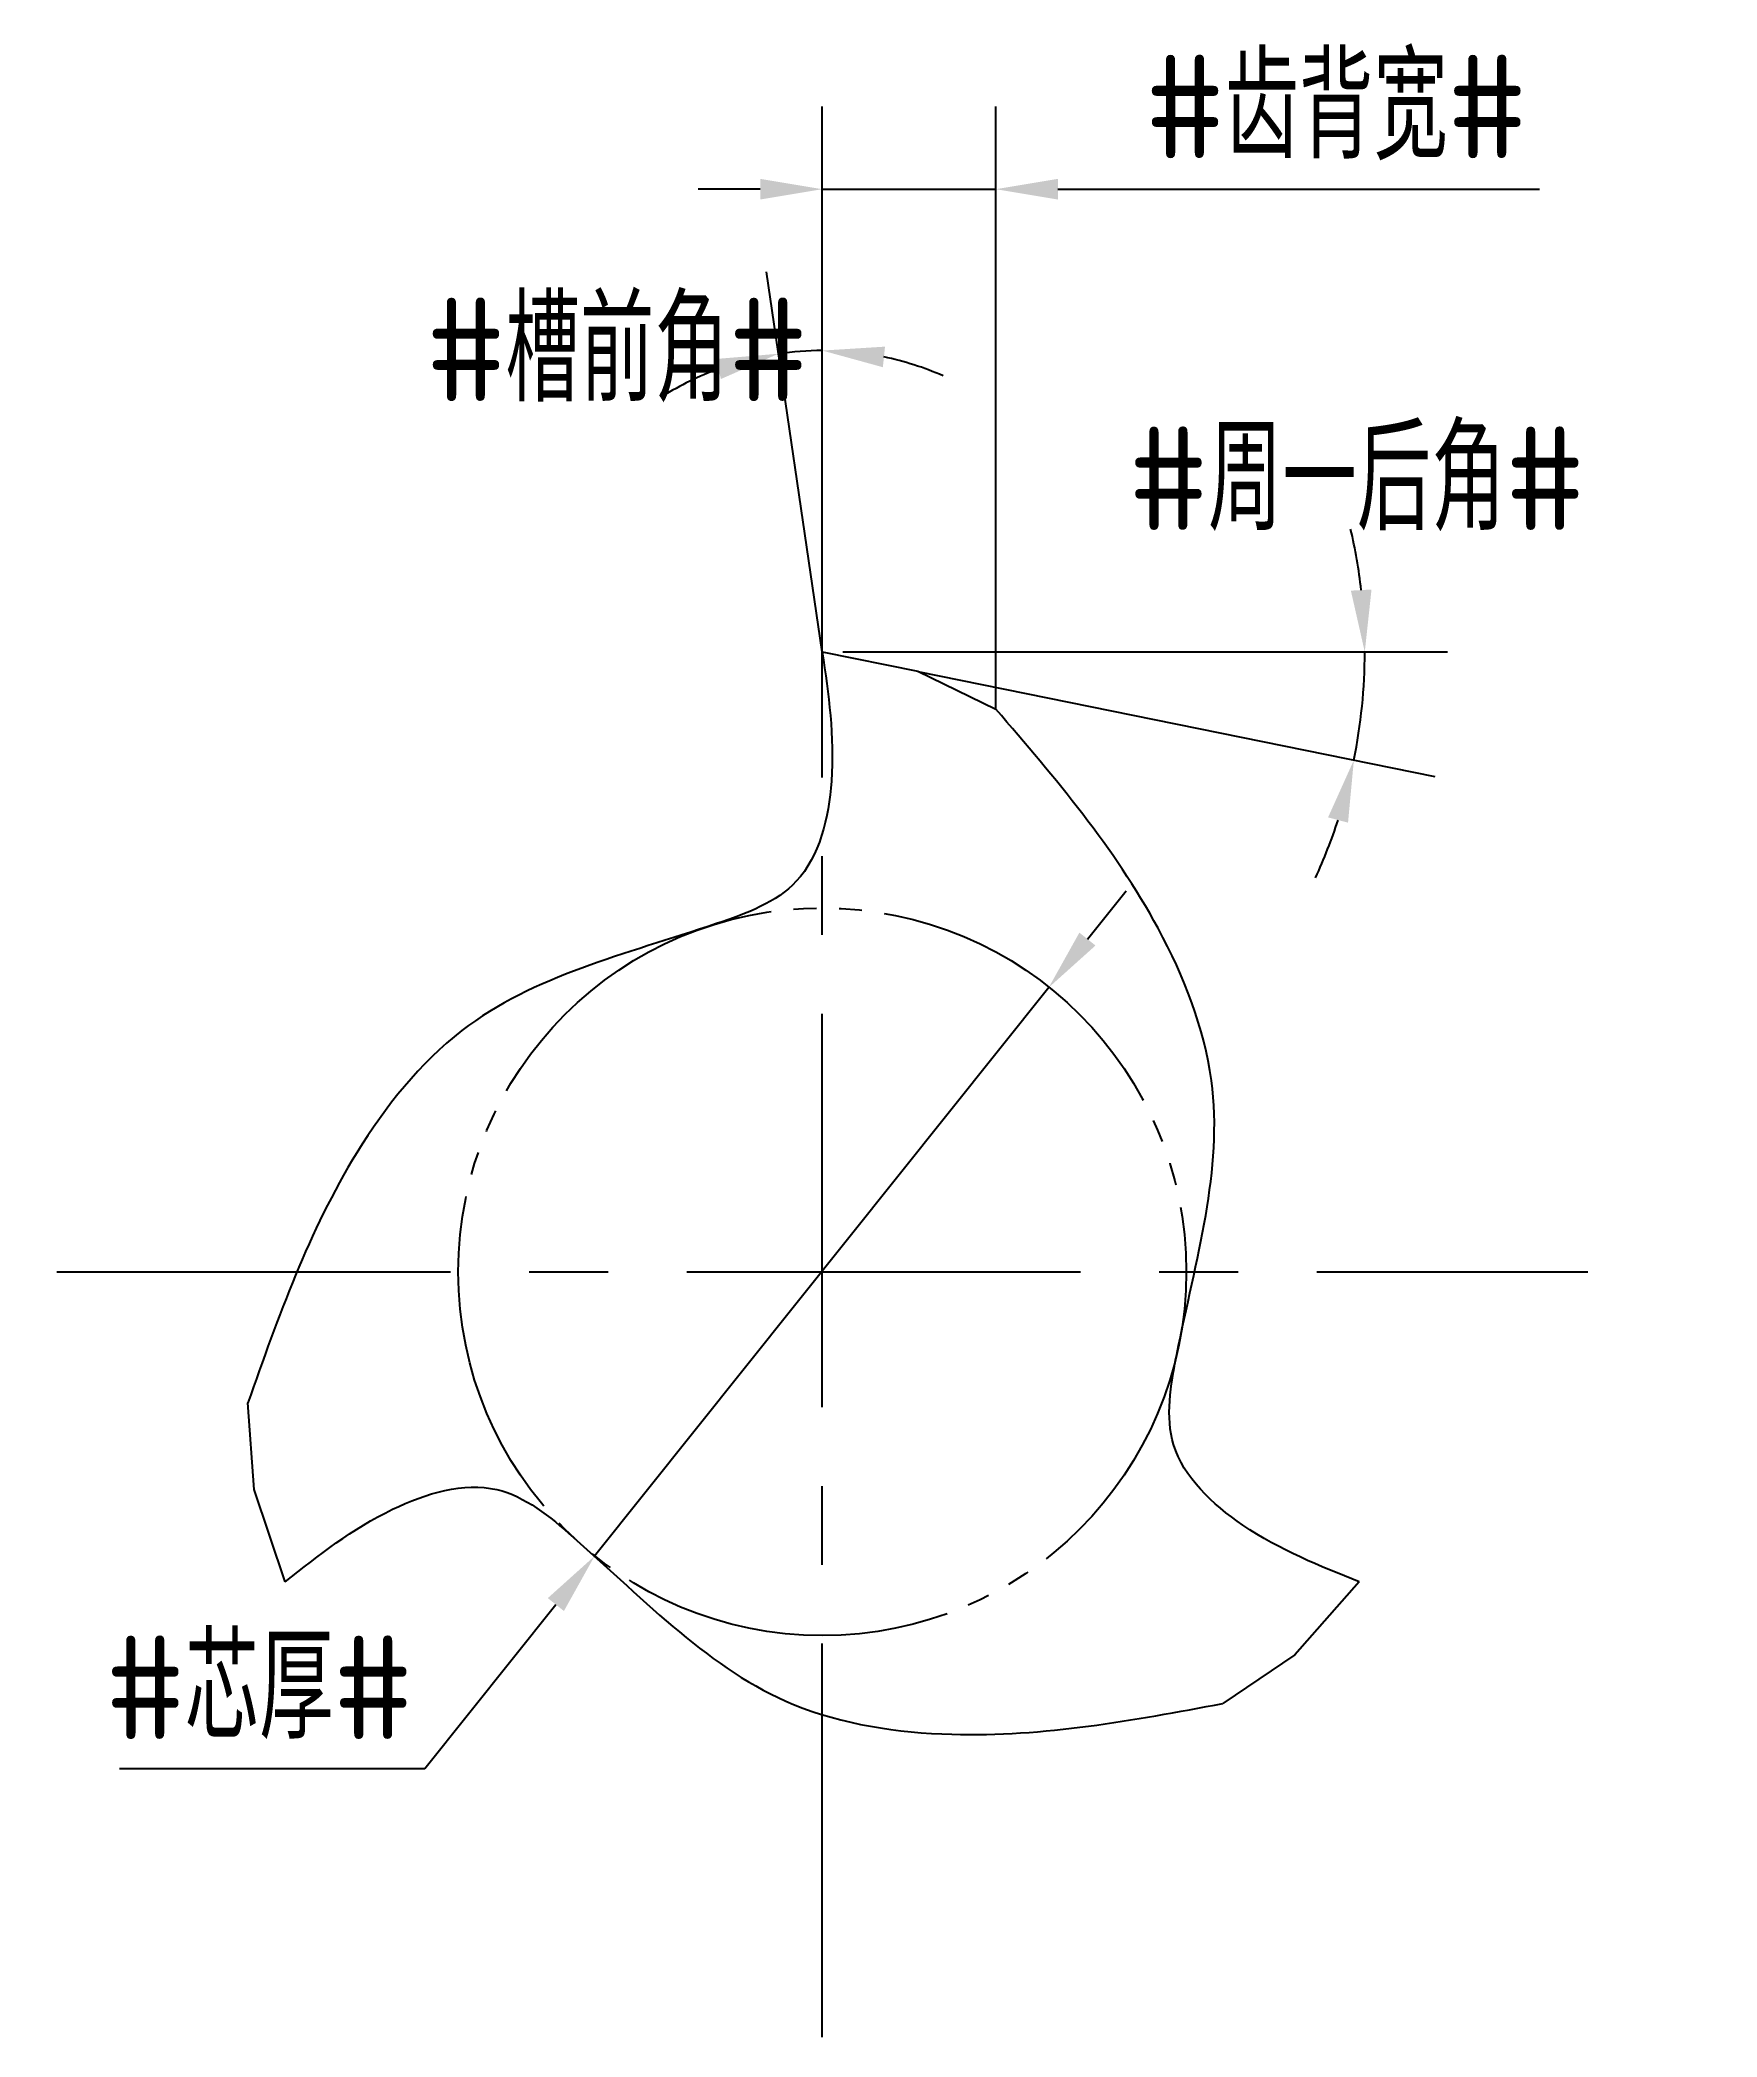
# Model space of a CAD drawing. Header units: millimetres. Extents: x 336.1 to 376.6, y 443.3 to 491.6.
import ezdxf

# ---------------------------------------------------------------- set-up
doc = ezdxf.new("R2010")
doc.units = ezdxf.units.MM
for name, pattern in [('ACAD_ISO04W100', [30, 24, -3, 0, -3]), ('CENTER', [50.8, 31.75, -6.35, 6.35, -6.35]), ('JIS_09_08', [10.75, 8, -0.55, 0.55, -0.55, 0.55, -0.55])]:
    doc.linetypes.add(name, pattern=pattern)
for name, color, linetype in [('中心线', 2, 'ACAD_ISO04W100'), ('标注', 7, 'Continuous'), ('虚线轮廓', 1, 'Continuous'), ('轮廓', 4, 'Continuous')]:
    doc.layers.add(name, color=color, linetype=linetype)
doc.styles.add('CFST0', font='gbenor.shx', dxfattribs={"bigfont": 'gbcbig.shx'})
doc.dimstyles.new('TYToolDesignC1-1', dxfattribs={"dimtxt": 2.5, "dimasz": 1.5, "dimexe": 2, "dimexo": 0, "dimtad": 1, "dimtoh": 1, "dimdec": 3, "dimdsep": 46, "dimtxsty": 'CFST0', "dimcen": 2.502, "dimclrd": 3, "dimclre": 3, "dimclrt": 3, "dimazin": 2, "dimtfac": 1, "dimtdec": 3, "dimtmove": 0, "dimatfit": 3, "dimfxl": 1, "dimarcsym": 0})

# ---------------------------------------------------------------- blocks, each defined once
blk = doc.blocks.new('*D1')
at = {"layer": 'Defpoints', "color": 0, "transparency": 16777216}
for p in [(360.477, 468.652), (349.491, 454.893)]:
    blk.add_point(p, dxfattribs=at)
at = {"layer": '标注', "color": 3, "lineweight": -2, "transparency": 16777216}
for p, q in [((361.413, 469.824), (362.349, 470.996)), ((360.477, 468.652), (349.491, 454.893)), ((345.386, 449.752), (348.555, 453.721)), ((337.996, 449.752), (345.386, 449.752))]:
    blk.add_line(p, q, dxfattribs=at)
at = {"layer": '标注', "color": 3, "transparency": 16777216}
for points in [[(361.218, 469.98), (361.608, 469.668), (360.477, 468.652)], [(348.36, 453.877), (348.75, 453.565), (349.491, 454.893)]]:
    blk.add_solid(points, dxfattribs=at)
at = {"layer": '标注', "color": 3, "transparency": 16777216, "insert": (341.379, 451.71), "char_height": 2.5, "attachment_point": 5, "style": 'CFST0'}
blk.add_mtext('#芯厚#', dxfattribs=at)
blk = doc.blocks.new('*D2')
at = {"layer": 'Defpoints', "color": 0, "transparency": 16777216}
for p in [(354.645, 484.058), (354.999, 476.772), (354.999, 476.772), (354.999, 475.832), (355.259, 475.002)]:
    blk.add_point(p, dxfattribs=at)
at = {"layer": '标注', "color": 3, "lineweight": -2, "transparency": 16777216}
for q in [(353.648, 485.968), (354.999, 486.066)]:
    blk.add_line((354.999, 476.772), q, dxfattribs=at)
for start, end in [(90, 98.3566), (66.3924, 78.1962), (110.1604, 121.9642)]:
    blk.add_arc((354.999, 476.772), 7.294, start, end, dxfattribs=at)
at = {"layer": '标注', "color": 3, "transparency": 16777216}
for points in [[(352.424, 483.862), (352.547, 483.377), (353.939, 483.989)], [(356.465, 483.663), (356.517, 484.161), (354.999, 484.066)]]:
    blk.add_solid(points, dxfattribs=at)
at = {"layer": '标注', "color": 3, "transparency": 16777216, "insert": (350.036, 484.075), "char_height": 2.5, "attachment_point": 5, "style": 'CFST0'}
blk.add_mtext('#槽前角#', dxfattribs=at)
blk = doc.blocks.new('*D4')
at = {"layer": 'Defpoints', "color": 0, "transparency": 16777216}
for p in [(354.999, 476.772), (354.999, 476.772), (355.499, 476.772), (357.309, 476.302), (368.004, 475.022)]:
    blk.add_point(p, dxfattribs=at)
at = {"layer": '标注', "color": 3, "lineweight": -2, "transparency": 16777216}
for p, q in [((355.499, 476.772), (370.122, 476.772)), ((357.309, 476.302), (369.818, 473.757))]:
    blk.add_line(p, q, dxfattribs=at)
for start, end in [(6.5529, 13.1057), (348.4994, 0), (335.3937, 341.9465)]:
    blk.add_arc((354.999, 476.772), 13.123, start, end, dxfattribs=at)
at = {"layer": '标注', "color": 3, "transparency": 16777216}
for points in [[(368.285, 478.284), (367.786, 478.256), (368.122, 476.772)], [(367.234, 472.769), (367.717, 472.642), (367.858, 474.156)]]:
    blk.add_solid(points, dxfattribs=at)
at = {"layer": '标注', "color": 3, "transparency": 16777216, "insert": (367.929, 480.956), "char_height": 2.5, "attachment_point": 5, "style": 'CFST0'}
blk.add_mtext('#周一后角#', dxfattribs=at)
blk = doc.blocks.new('*D3')
at = {"layer": 'Defpoints', "color": 0, "transparency": 16777216}
for p in [(359.199, 487.971), (354.999, 476.772), (359.199, 475.392)]:
    blk.add_point(p, dxfattribs=at)
at = {"layer": '标注', "color": 3, "lineweight": -2, "transparency": 16777216}
for p, q in [((354.999, 476.772), (354.999, 489.971)), ((359.199, 475.392), (359.199, 489.971)), ((353.499, 487.971), (351.999, 487.971)), ((354.999, 487.971), (359.199, 487.971)), ((360.699, 487.971), (372.347, 487.971))]:
    blk.add_line(p, q, dxfattribs=at)
at = {"layer": '标注', "color": 3, "transparency": 16777216}
for points in [[(353.499, 488.221), (353.499, 487.721), (354.999, 487.971)], [(360.699, 488.221), (360.699, 487.721), (359.199, 487.971)]]:
    blk.add_solid(points, dxfattribs=at)
at = {"layer": '标注', "color": 3, "transparency": 16777216, "insert": (367.43, 489.942), "char_height": 2.5, "attachment_point": 5, "style": 'CFST0'}
blk.add_mtext('#齿背宽#', dxfattribs=at)

msp = doc.modelspace()

# ---------------------------------------------------------------- linework, layer by layer
at = {"layer": '中心线', "linetype": 'CENTER', "ltscale": 0.3}
for p, q in [((354.999, 443.2544), (354.999, 480.2905)), ((336.481, 461.7724), (373.5171, 461.7724))]:
    msp.add_line(p, q, dxfattribs=at)
at = {"layer": '虚线轮廓', "color": 7, "linetype": 'JIS_09_08'}
msp.add_circle((354.999, 461.7724), 8.8047, dxfattribs=at)
at = {"layer": '轮廓', "linetype": 'Continuous'}
for p, q in [((354.999, 476.7724), (357.31, 476.3045)), ((357.31, 476.3045), (359.199, 475.3899)), ((341.2584, 456.5077), (341.106, 458.601)), ((342.0086, 454.2724), (341.2584, 456.5077)), ((367.9894, 454.2724), (366.4287, 452.505)), ((366.4287, 452.505), (364.6921, 451.3264))]:
    msp.add_line(p, q, dxfattribs=at)
at = {"layer": '轮廓'}
for points in [[(354.999, 476.7724), (355.2191, 473.6474), (354.3714, 471.2235), (352.4442, 470.1983), (346.2811, 467.6094), (343.7384, 464.6515), (341.106, 458.601)], [(367.9894, 454.2724), (365.1731, 455.6443), (363.4977, 457.5904), (363.5734, 459.7721), (364.413, 466.4038), (363.1227, 470.0849), (359.199, 475.3899)], [(342.0086, 454.2724), (344.6049, 456.0255), (347.128, 456.5034), (348.9795, 455.3469), (354.303, 451.304), (358.136, 450.5808), (364.6921, 451.3264)]]:
    msp.add_spline(points, degree=3, dxfattribs=at)

# ---------------------------------------------------------------- dimensions: what is measured, and where the dimension line sits
at = {"layer": '标注'}
dim = msp.add_linear_dim(base=(359.199, 487.9708), p1=(354.999, 476.7724), p2=(359.199, 475.3924), text='#齿背宽#', dimstyle='TYToolDesignC1-1', dxfattribs=at)
dim.commit()
dim.dimension.update_dxf_attribs({"geometry": '*D3', "text_midpoint": (367.4302, 487.9708), "dimtype": 160})
for base, line1, line2, text, picture, middle in [((354.6446, 484.0577), ((354.999, 476.7724), (354.999, 475.8324)), ((354.999, 476.7724), (355.259, 475.0024)), '#槽前角#', '*D2', (350.036, 482.1175)), ((368.0043, 475.0217), ((354.999, 476.7724), (357.309, 476.3024)), ((354.999, 476.7724), (355.499, 476.7724)), '#周一后角#', '*D4', (367.929, 479.0124))]:
    dim = msp.add_angular_dim_2l(base=base, line1=line1, line2=line2, text=text, dimstyle='TYToolDesignC1-1', dxfattribs=at)
    dim.commit()
    dim.dimension.update_dxf_attribs({"geometry": picture, "text_midpoint": middle, "dimtype": 162})
dim = msp.add_diameter_dim_2p(p1=(360.4771, 468.6518), p2=(349.4909, 454.893), text='#芯厚#', dimstyle='TYToolDesignC1-1', dxfattribs=at)
dim.commit()
dim.dimension.update_dxf_attribs({"geometry": '*D1', "text_midpoint": (341.3787, 449.7522), "dimtype": 163})

doc.saveas('drawing.dxf')
